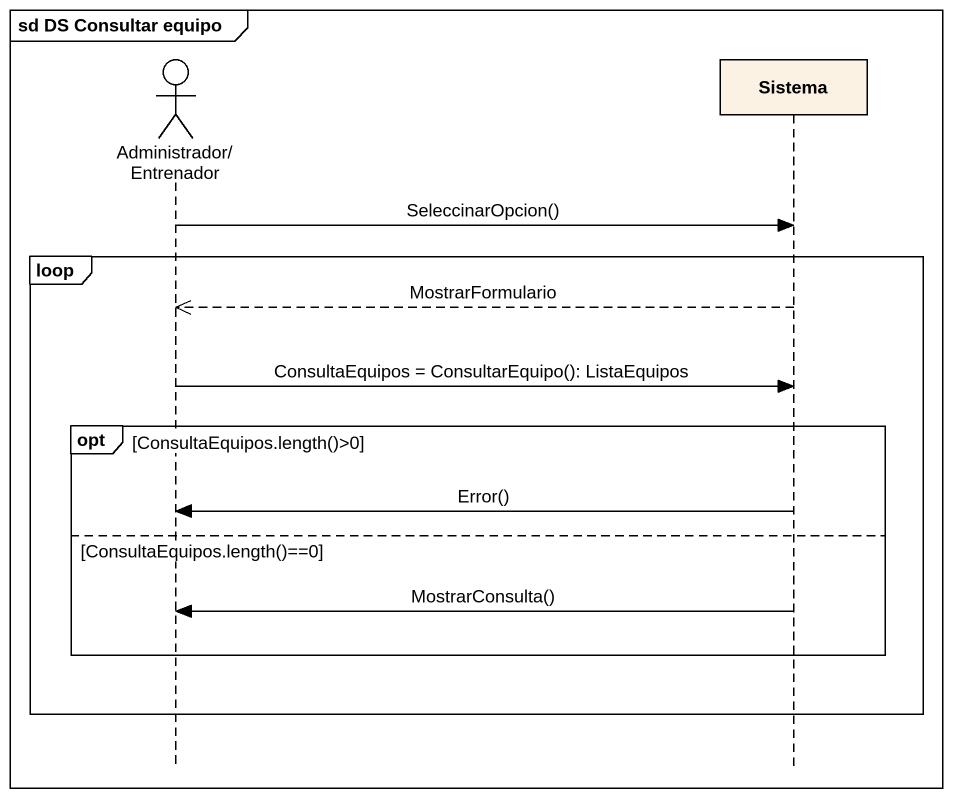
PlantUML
@startuml
mainframe sd DS Consultar equipo
hide footbox
actor "Administrador/Entrenador" as Administrador_Entrenador
participant Sistema

Administrador_Entrenador -> Sistema : SeleccinarOpcion()
loop
  Sistema -->> Administrador_Entrenador : MostrarFormulario
  Administrador_Entrenador -> Sistema : ConsultaEquipos = ConsultarEquipo(): ListaEquipos
  opt ConsultaEquipos.length()>0
    Sistema -> Administrador_Entrenador : Error()
  else ConsultaEquipos.length()==0
    Sistema -> Administrador_Entrenador : MostrarConsulta()
  end
end
@enduml
